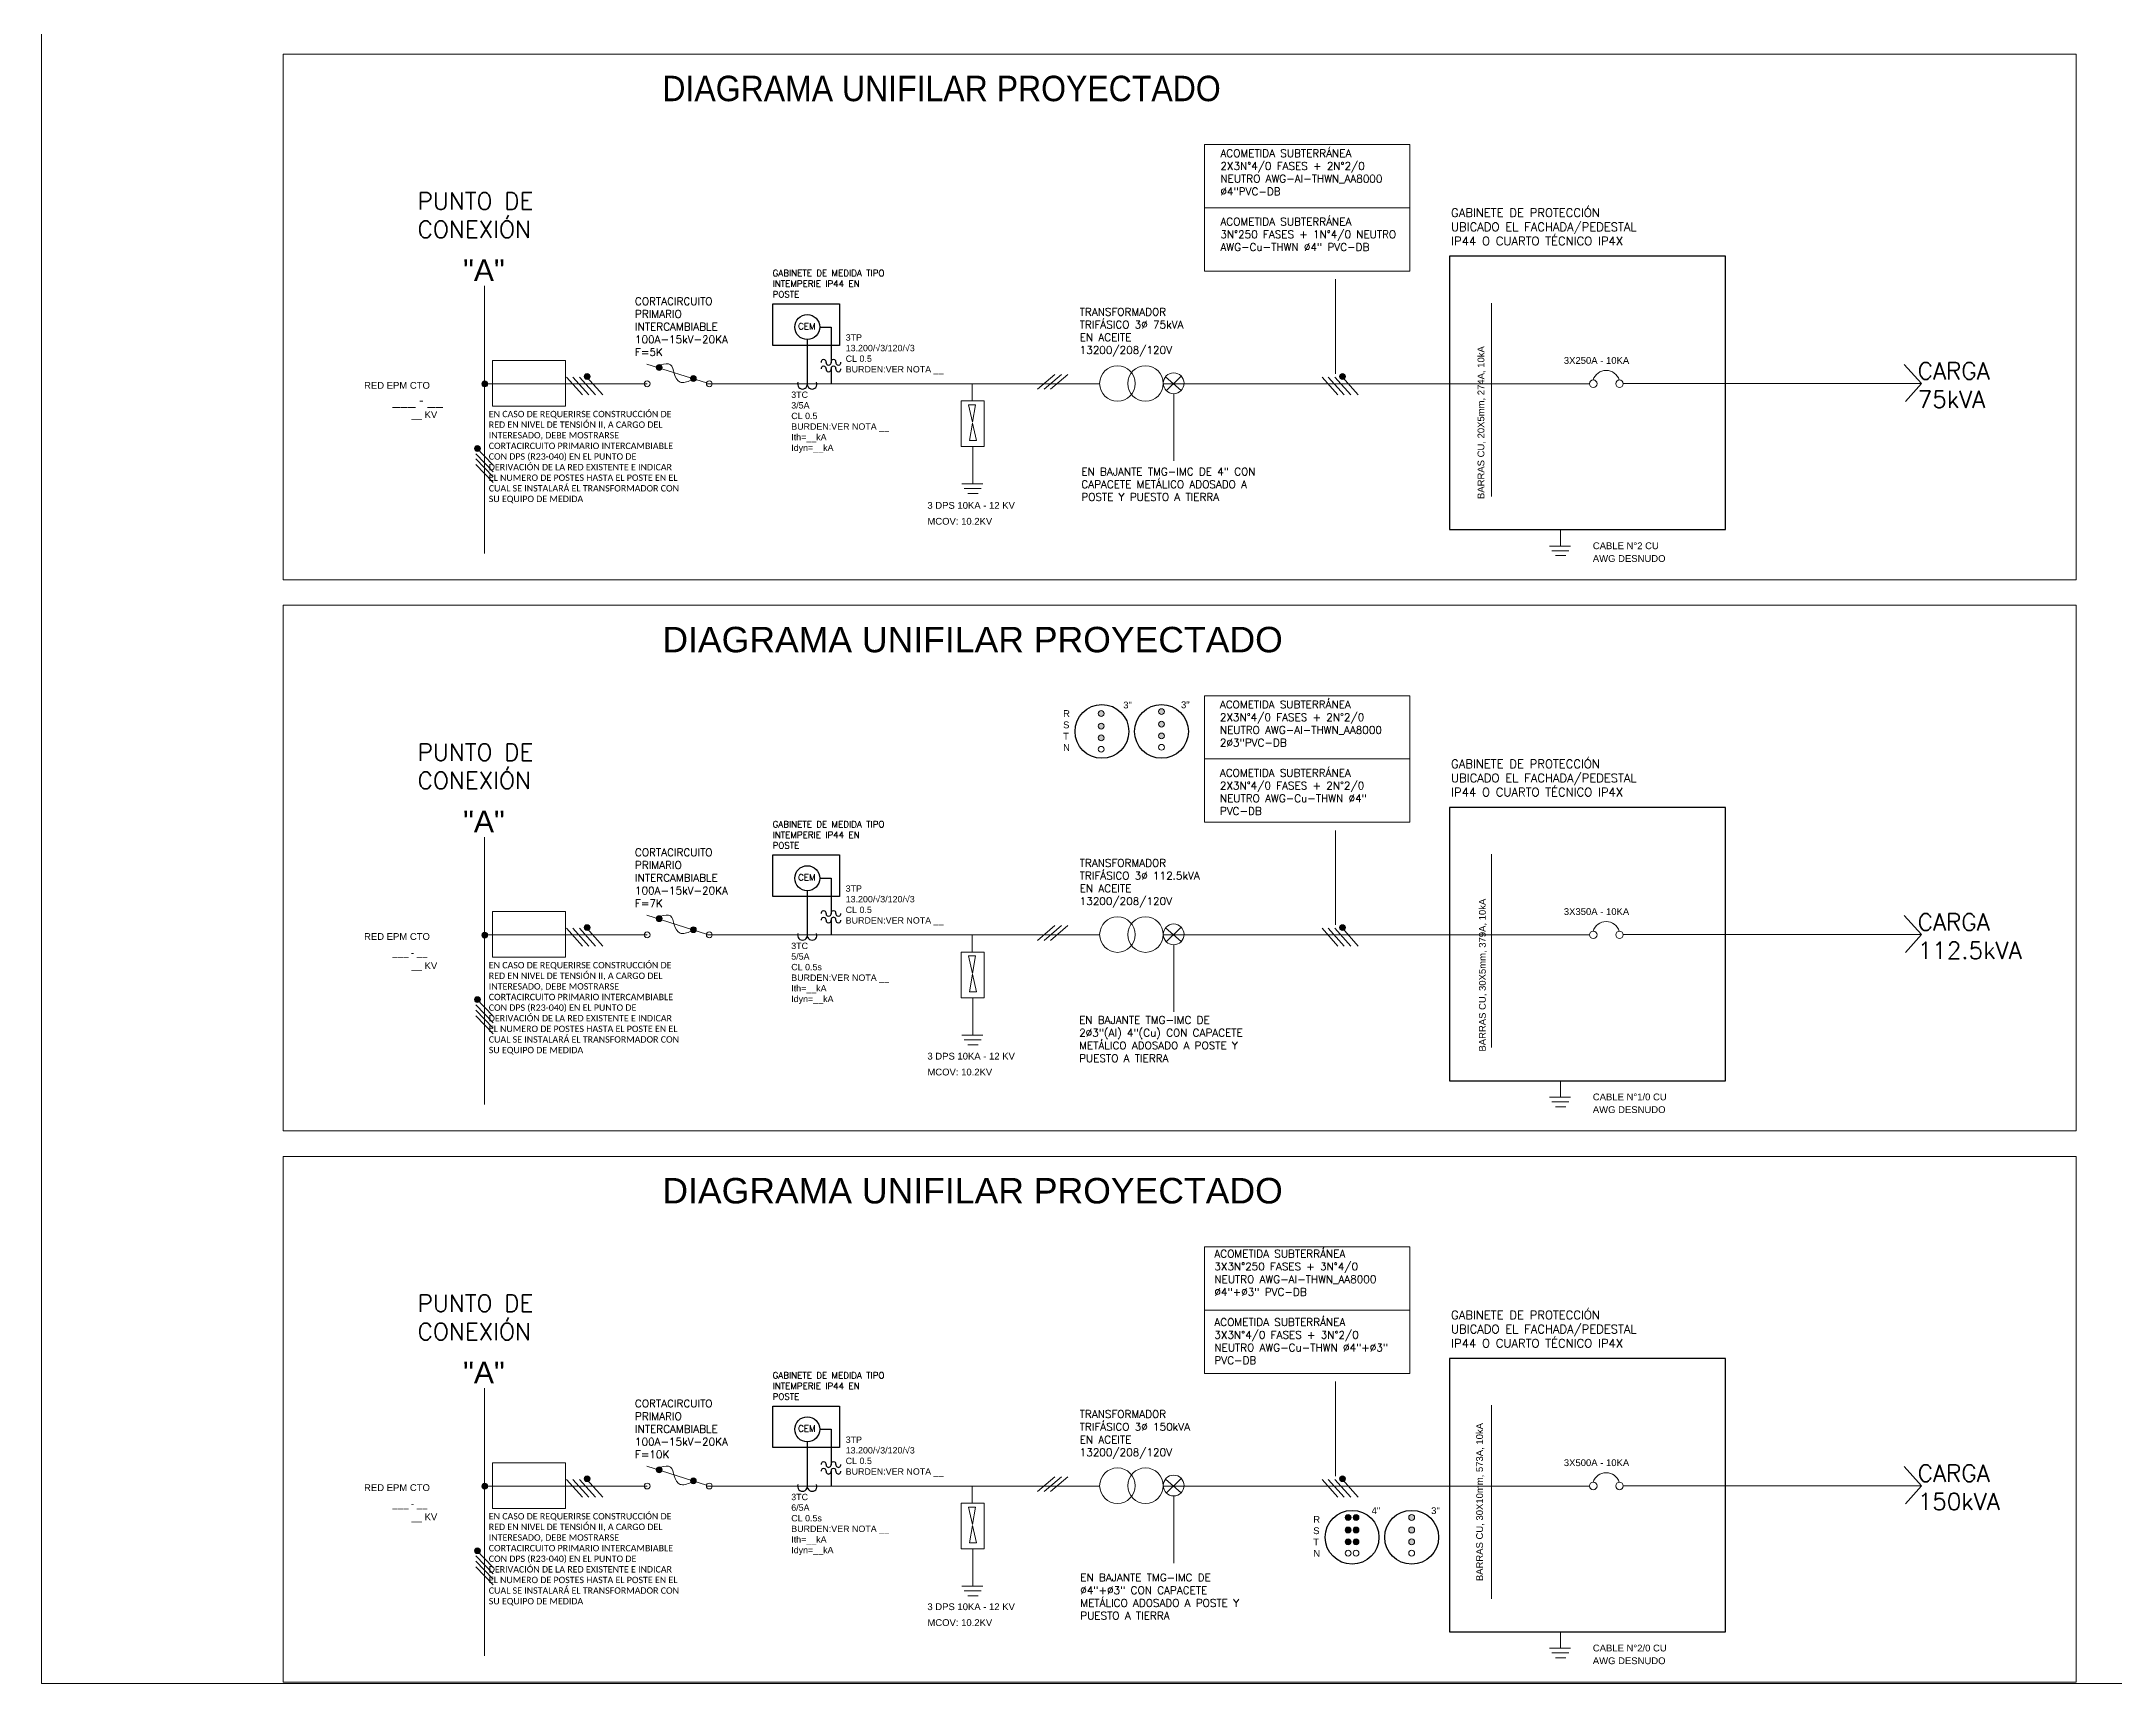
# Model space of a CAD drawing. Header units: millimetres. Extents: x 168 to 394, y 129 to 255.
# Drawn here: x 167.52 to 191.95, y 128.97 to 148.32 of the extents above; entities that cross this region are included whole.
import ezdxf

# ---------------------------------------------------------------- set-up
doc = ezdxf.new("R2010")
doc.units = ezdxf.units.MM
for name, color, linetype, lineweight in [('Equipos', 20, 'Continuous', 13), ('Esquemas', 7, 'Continuous', 13), ('Gabinete', 21, 'Continuous', 25), ('Gabinete de medida', 4, 'Continuous', 25), ('Redes', 3, 'Continuous', 25), ('textos', 7, 'Continuous', 13), ('Trafo', 40, 'Continuous', 13), ('Tubo Bajante', 5, 'Continuous', 25)]:
    doc.layers.add(name, color=color, linetype=linetype, lineweight=lineweight)
doc.layers.add('Medidor', color=210, linetype='Continuous')
doc.layers.add('Viewports', color=7, linetype='Continuous', plot=False)
doc.styles.add('0.08', font='', dxfattribs={"height": 0.08})
doc.styles.add('0.3', font='', dxfattribs={"height": 0.3})
doc.styles.add('RomanS', font='romans.shx')
doc.styles.get("Standard").update_dxf_attribs({"font": '', "height": 0.1})
doc.styles.get('0.08').set_extended_font_data('@Arial Unicode MS')
doc.styles.get('0.3').set_extended_font_data('@Arial Unicode MS')
doc.styles.get('Standard').set_extended_font_data('@Arial Unicode MS')

msp = doc.modelspace()

# ---------------------------------------------------------------- hatches: boundary and pattern name
at = {"lineweight": 0}
h = msp.add_hatch(color=256, dxfattribs=at)
h.dxf.hatch_style = 1
h.paths.add_polyline_path([(174.83785, 144.47967, 1), (174.76929, 144.47967, 1)])
h = msp.add_hatch(color=256, dxfattribs=at)
h.dxf.hatch_style = 1
h.paths.add_polyline_path([(175.24155, 144.34951, 1), (175.17299, 144.34951, 1)])
h = msp.add_hatch(color=256, dxfattribs=at)
h.dxf.hatch_style = 1
h.paths.add_polyline_path([(174.83785, 137.98538, 1), (174.76929, 137.98538, 1)])
h = msp.add_hatch(color=256, dxfattribs=at)
h.dxf.hatch_style = 1
h.paths.add_polyline_path([(175.24155, 137.85522, 1), (175.17299, 137.85522, 1)])
h = msp.add_hatch(color=256, dxfattribs=at)
h.dxf.hatch_style = 1
h.paths.add_polyline_path([(174.83785, 131.49109, 1), (174.76929, 131.49109, 1)])
h = msp.add_hatch(color=256, dxfattribs=at)
h.dxf.hatch_style = 1
h.paths.add_polyline_path([(175.24155, 131.36093, 1), (175.17299, 131.36093, 1)])
at = {"layer": 'Redes', "lineweight": 0}
h = msp.add_hatch(color=256, dxfattribs=at)
h.dxf.hatch_style = 1
h.paths.add_polyline_path([(173.98893, 144.37416, 1), (173.92037, 144.37416, 1)])
h = msp.add_hatch(color=256, dxfattribs=at)
h.dxf.hatch_style = 1
h.paths.add_polyline_path([(182.89064, 144.37416, 1), (182.82208, 144.37416, 1)])
h = msp.add_hatch(color=256, dxfattribs=at)
h.dxf.hatch_style = 1
h.paths.add_polyline_path([(172.78272, 144.28602, 1), (172.71416, 144.28602, 1)])
h = msp.add_hatch(color=256, dxfattribs=at)
h.dxf.hatch_style = 1
h.paths.add_polyline_path([(172.6966, 143.52557, 1), (172.62804, 143.52557, 1)])
at = {"layer": 'Redes'}
h = msp.add_hatch(color=256, dxfattribs=at)
h.dxf.hatch_style = 1
h.paths.add_polyline_path([(179.97852, 140.40219, 1), (180.04708, 140.40219, 1)])
h.paths.add_polyline_path([(180.04708, 140.25436, 1), (179.97852, 140.25436, 1)])
h.paths.add_polyline_path([(179.97852, 140.11537, 1), (180.04708, 140.11537, 1)])
h = msp.add_hatch(color=256, dxfattribs=at)
h.dxf.hatch_style = 1
h.paths.add_polyline_path([(180.68946, 140.42529, 1), (180.75802, 140.42529, 1)])
h.paths.add_polyline_path([(180.75802, 140.27747, 1), (180.68946, 140.27747, 1)])
h.paths.add_polyline_path([(180.68946, 140.13848, 1), (180.75802, 140.13848, 1)])
at = {"layer": 'Redes', "lineweight": 0}
h = msp.add_hatch(color=256, dxfattribs=at)
h.dxf.hatch_style = 1
h.paths.add_polyline_path([(172.78272, 137.79172, 1), (172.71416, 137.79172, 1)])
h = msp.add_hatch(color=256, dxfattribs=at)
h.dxf.hatch_style = 1
h.paths.add_polyline_path([(173.98893, 137.87987, 1), (173.92037, 137.87987, 1)])
h = msp.add_hatch(color=256, dxfattribs=at)
h.dxf.hatch_style = 1
h.paths.add_polyline_path([(182.89064, 137.87987, 1), (182.82208, 137.87987, 1)])
h = msp.add_hatch(color=256, dxfattribs=at)
h.dxf.hatch_style = 1
h.paths.add_polyline_path([(172.6966, 137.03128, 1), (172.62804, 137.03128, 1)])
h = msp.add_hatch(color=256, dxfattribs=at)
h.dxf.hatch_style = 1
h.paths.add_polyline_path([(172.78272, 131.29743, 1), (172.71416, 131.29743, 1)])
h = msp.add_hatch(color=256, dxfattribs=at)
h.dxf.hatch_style = 1
h.paths.add_polyline_path([(173.98893, 131.38558, 1), (173.92037, 131.38558, 1)])
h = msp.add_hatch(color=256, dxfattribs=at)
h.dxf.hatch_style = 1
h.paths.add_polyline_path([(182.89064, 131.38558, 1), (182.82208, 131.38558, 1)])
at = {"layer": 'Redes'}
h = msp.add_hatch(color=256, dxfattribs=at)
h.dxf.hatch_style = 1
h.paths.add_polyline_path([(182.98165, 130.92922, 1), (183.05022, 130.92922, 1)])
h.paths.add_polyline_path([(182.95684, 130.92922, 1), (182.88828, 130.92922, 1)])
h = msp.add_hatch(color=256, dxfattribs=at)
h.dxf.hatch_style = 1
h.paths.add_polyline_path([(183.63748, 130.92922, 1), (183.70605, 130.92922, 1)])
h.paths.add_polyline_path([(183.70605, 130.7814, 1), (183.63748, 130.7814, 1)])
h.paths.add_polyline_path([(183.63748, 130.64241, 1), (183.70605, 130.64241, 1)])
h = msp.add_hatch(color=256, dxfattribs=at)
h.dxf.hatch_style = 1
h.paths.add_polyline_path([(182.98165, 130.7814, 1), (183.05022, 130.7814, 1)])
h.paths.add_polyline_path([(182.95684, 130.7814, 1), (182.88828, 130.7814, 1)])
at = {"layer": 'Redes', "lineweight": 0}
h = msp.add_hatch(color=256, dxfattribs=at)
h.dxf.hatch_style = 1
h.paths.add_polyline_path([(172.6966, 130.53699, 1), (172.62804, 130.53699, 1)])
at = {"layer": 'Redes'}
h = msp.add_hatch(color=256, dxfattribs=at)
h.dxf.hatch_style = 1
h.paths.add_polyline_path([(182.98165, 130.64241, 1), (183.05022, 130.64241, 1)])
h.paths.add_polyline_path([(182.95684, 130.64241, 1), (182.88828, 130.64241, 1)])

# ---------------------------------------------------------------- linework, layer by layer
at = {"lineweight": 0}
for p, q in [((174.65819, 144.52037), (175.36221, 144.29821)), ((178.49278, 144.2913), (178.49278, 144.08657)), ((178.36401, 144.08657), (178.63349, 144.08657)), ((178.36401, 143.54832), (178.36401, 144.08657)), ((178.45052, 144.04031), (178.53123, 144.04031)), ((178.49669, 143.83458), (178.45052, 144.04031)), ((178.53123, 144.04031), (178.49669, 143.83458)), ((178.63349, 144.08657), (178.63349, 143.54832)), ((178.46142, 143.61798), (178.49595, 143.82371)), ((178.49595, 143.82371), (178.54212, 143.61798)), ((178.63349, 143.54832), (178.36401, 143.54832)), ((178.54212, 143.61798), (178.46142, 143.61798)), ((178.49875, 143.54832), (178.49875, 143.11284)), ((178.37069, 143.10773), (178.6188, 143.10773)), ((178.3994, 143.05267), (178.59812, 143.05267)), ((178.44305, 142.99417), (178.56472, 142.99417)), ((174.65819, 138.02608), (175.36221, 137.80392)), ((178.49278, 137.79701), (178.49278, 137.59228)), ((178.36401, 137.59228), (178.63349, 137.59228)), ((178.36401, 137.05403), (178.36401, 137.59228)), ((178.45052, 137.54601), (178.53123, 137.54601)), ((178.49669, 137.34029), (178.45052, 137.54601)), ((178.53123, 137.54601), (178.49669, 137.34029)), ((178.63349, 137.59228), (178.63349, 137.05403)), ((178.46142, 137.12369), (178.49595, 137.32942)), ((178.49595, 137.32942), (178.54212, 137.12369)), ((178.63349, 137.05403), (178.36401, 137.05403)), ((178.54212, 137.12369), (178.46142, 137.12369)), ((178.49875, 137.05403), (178.49875, 136.61855)), ((178.37069, 136.61344), (178.6188, 136.61344)), ((178.3994, 136.55837), (178.59812, 136.55837)), ((178.44305, 136.49988), (178.56472, 136.49988)), ((174.65819, 131.53179), (175.36221, 131.30963)), ((178.49278, 131.30272), (178.49278, 131.09799)), ((178.36401, 131.09799), (178.63349, 131.09799)), ((178.36401, 130.55974), (178.36401, 131.09799)), ((178.45052, 131.05172), (178.53123, 131.05172)), ((178.49669, 130.84599), (178.45052, 131.05172)), ((178.53123, 131.05172), (178.49669, 130.84599)), ((178.63349, 131.09799), (178.63349, 130.55974)), ((178.46142, 130.6294), (178.49595, 130.83513)), ((178.49595, 130.83513), (178.54212, 130.6294)), ((178.63349, 130.55974), (178.36401, 130.55974)), ((178.54212, 130.6294), (178.46142, 130.6294)), ((178.49875, 130.55974), (178.49875, 130.12426)), ((178.37069, 130.11914), (178.6188, 130.11914)), ((178.3994, 130.06408), (178.59812, 130.06408)), ((178.44305, 130.00559), (178.56472, 130.00559))]:
    msp.add_line(p, q, dxfattribs=at)
for centre in [(174.80357, 144.47967), (175.20727, 144.34951), (174.66175, 144.28837), (175.39466, 144.28837), (174.66175, 137.79408), (174.80357, 137.98538), (175.20727, 137.85522), (175.39466, 137.79408), (174.80357, 131.49109), (174.66175, 131.29979), (175.20727, 131.36093), (175.39466, 131.29979)]:
    msp.add_circle(centre, 0.03428, dxfattribs=at)
for points in [[(174.819, 144.51042), (174.93845, 144.51227), (174.9803, 144.40827), (175.05136, 144.30816), (175.17785, 144.32921)], [(174.819, 138.01613), (174.93845, 138.01798), (174.9803, 137.91398), (175.05136, 137.81387), (175.17785, 137.83492)], [(174.819, 131.52183), (174.93845, 131.52369), (174.9803, 131.41968), (175.05136, 131.31958), (175.17785, 131.34063)]]:
    msp.add_spline(points, degree=3, dxfattribs=at)
at = {"layer": 'Equipos', "lineweight": 0}
for p, q in [((185.42403, 142.56948), (185.42403, 142.38159)), ((185.29597, 142.37648), (185.54409, 142.37648)), ((185.32468, 142.32142), (185.52341, 142.32142)), ((185.36833, 142.26292), (185.49, 142.26292)), ((185.29597, 135.88219), (185.54409, 135.88219)), ((185.42403, 136.07519), (185.42403, 135.8873)), ((185.32468, 135.82713), (185.52341, 135.82713)), ((185.36833, 135.76863), (185.49, 135.76863)), ((185.42403, 129.5809), (185.42403, 129.39301)), ((185.29597, 129.3879), (185.54409, 129.3879)), ((185.32468, 129.33284), (185.52341, 129.33284)), ((185.36833, 129.27434), (185.49, 129.27434))]:
    msp.add_line(p, q, dxfattribs=at)
for centre in [(185.81208, 144.28902), (186.12129, 144.28902), (185.81208, 137.79473), (186.12129, 137.79473), (185.81208, 131.30044), (186.12129, 131.30044)]:
    msp.add_circle(centre, 0.04409, dxfattribs=at)
for centre in [(185.96383, 144.28281), (185.96383, 137.78852), (185.96383, 131.29423)]:
    msp.add_arc(centre, 0.16241, 18.094384, 161.908773, dxfattribs=at)
at = {"layer": 'Esquemas'}
msp.add_lwpolyline([(167.52449, 169.19199), (212.55084, 169.19199), (212.55084, 128.97229), (167.52449, 128.97229)], close=True, dxfattribs=at)
at = {"layer": 'Esquemas', "lineweight": 0}
for points in [[(170.37183, 141.97755), (170.37183, 148.17184), (191.50429, 148.17184), (191.50429, 141.97755)], [(170.37183, 135.48326), (170.37183, 141.67755), (191.50429, 141.67755), (191.50429, 135.48326)], [(170.37183, 128.98897), (170.37183, 135.18326), (191.50429, 135.18326), (191.50429, 128.98897)]]:
    msp.add_lwpolyline(points, close=True, dxfattribs=at)
at = {"layer": 'Gabinete'}
for points in [[(184.11762, 142.56948), (187.37081, 142.56948), (187.37081, 145.79004), (184.11762, 145.79004)], [(184.11762, 136.07519), (187.37081, 136.07519), (187.37081, 139.29575), (184.11762, 139.29575)], [(184.11762, 129.5809), (187.37081, 129.5809), (187.37081, 132.80146), (184.11762, 132.80146)]]:
    msp.add_lwpolyline(points, close=True, dxfattribs=at)
at = {"layer": 'Gabinete de medida', "ltscale": 0.07}
for p, q in [((176.6967, 144.95635), (176.82903, 144.95635)), ((176.82903, 144.95635), (176.82903, 144.53332)), ((176.54958, 144.80923), (176.54958, 144.27411)), ((176.82903, 144.46939), (176.82903, 144.28837)), ((176.54958, 138.31493), (176.54958, 137.77982)), ((176.6967, 138.46206), (176.82903, 138.46206)), ((176.82903, 138.46206), (176.82903, 138.03903)), ((176.82903, 137.9751), (176.82903, 137.79408)), ((176.6967, 131.96777), (176.82903, 131.96777)), ((176.82903, 131.96777), (176.82903, 131.54474)), ((176.54958, 131.82064), (176.54958, 131.28553)), ((176.82903, 131.48081), (176.82903, 131.29979))]:
    msp.add_line(p, q, dxfattribs=at)
at = {"layer": 'Gabinete de medida', "ltscale": 2}
for points in [[(176.14271, 144.7409), (176.14271, 145.23049), (176.93014, 145.23049), (176.93014, 144.7409)], [(176.14271, 138.2466), (176.14271, 138.7362), (176.93014, 138.7362), (176.93014, 138.2466)], [(176.14271, 131.75231), (176.14271, 132.24191), (176.93014, 132.24191), (176.93014, 131.75231)]]:
    msp.add_lwpolyline(points, close=True, dxfattribs=at)
at = {"layer": 'Gabinete de medida', "ltscale": 0.07}
for centre, radius, start, end in [((176.74198, 144.54418), 0.02924, 353.151167, 187.030443), ((176.74198, 144.46595), 0.02924, 353.151167, 187.030443), ((176.80005, 144.5372), 0.02924, 173.151167, 7.030443), ((176.80005, 144.45898), 0.02924, 173.151167, 7.030443), ((176.85809, 144.54436), 0.02924, 353.151167, 187.030443), ((176.85809, 144.46614), 0.02924, 353.151167, 187.030443), ((176.91615, 144.53739), 0.02924, 173.151167, 7.030443), ((176.91615, 144.45916), 0.02924, 173.151167, 7.030443), ((176.49279, 144.28351), 0.05737, 157.311916, 351.191192), ((176.60617, 144.28351), 0.05737, 188.808808, 22.688084), ((176.74198, 138.04988), 0.02924, 353.151167, 187.030443), ((176.80005, 138.04291), 0.02924, 173.151167, 7.030443), ((176.85809, 138.05007), 0.02924, 353.151167, 187.030443), ((176.91615, 138.04309), 0.02924, 173.151167, 7.030443), ((176.49279, 137.78922), 0.05737, 157.311916, 351.191192), ((176.60617, 137.78922), 0.05737, 188.808808, 22.688084), ((176.74198, 137.97166), 0.02924, 353.151167, 187.030443), ((176.80005, 137.96469), 0.02924, 173.151167, 7.030443), ((176.85809, 137.97185), 0.02924, 353.151167, 187.030443), ((176.91615, 137.96487), 0.02924, 173.151167, 7.030443), ((176.74198, 131.55559), 0.02924, 353.151167, 187.030443), ((176.74198, 131.47737), 0.02924, 353.151167, 187.030443), ((176.80005, 131.54862), 0.02924, 173.151167, 7.030443), ((176.80005, 131.4704), 0.02924, 173.151167, 7.030443), ((176.85809, 131.55578), 0.02924, 353.151167, 187.030443), ((176.85809, 131.47756), 0.02924, 353.151167, 187.030443), ((176.91615, 131.5488), 0.02924, 173.151167, 7.030443), ((176.91615, 131.47058), 0.02924, 173.151167, 7.030443), ((176.49279, 131.29493), 0.05737, 157.311916, 351.191192), ((176.60617, 131.29493), 0.05737, 188.808808, 22.688084)]:
    msp.add_arc(centre, radius, start, end, dxfattribs=at)
at = {"layer": 'Medidor'}
for centre in [(176.54958, 144.95635), (176.54958, 138.46206), (176.54958, 131.96777)]:
    msp.add_circle(centre, 0.14712, dxfattribs=at)
at = {"layer": 'Redes', "lineweight": 0}
for p, q in [((172.74557, 145.44096), (172.74557, 142.28807)), ((179.46743, 144.39771), (179.26204, 144.22337)), ((179.54446, 144.39771), (179.33907, 144.22337)), ((179.62148, 144.39771), (179.4161, 144.22337)), ((189.4744, 144.5164), (189.67905, 144.29238)), ((172.78173, 144.28837), (174.66175, 144.28837)), ((173.71355, 144.36711), (173.90145, 144.15602)), ((173.78637, 144.36711), (173.97427, 144.15602)), ((173.86622, 144.36711), (174.05412, 144.15602)), ((173.95313, 144.36711), (174.14103, 144.15602)), ((175.36038, 144.28837), (176.99077, 144.28837)), ((176.99077, 144.28837), (179.9948, 144.28837)), ((180.74384, 144.28837), (185.76663, 144.28837)), ((182.61526, 144.36711), (182.80316, 144.15602)), ((182.68808, 144.36711), (182.87598, 144.15602)), ((182.76793, 144.36711), (182.95583, 144.15602)), ((182.85484, 144.36711), (183.04274, 144.15602)), ((186.16538, 144.29238), (189.67905, 144.29238)), ((189.67905, 144.29238), (189.49031, 144.07987)), ((172.64465, 143.54149), (172.84823, 143.3296)), ((172.64465, 143.46391), (172.84823, 143.25202)), ((172.64465, 143.40262), (172.84823, 143.19073)), ((172.64465, 143.33533), (172.84823, 143.12344)), ((172.74557, 138.94667), (172.74557, 135.79378)), ((172.78173, 137.79408), (174.66175, 137.79408)), ((173.71355, 137.87282), (173.90145, 137.66173)), ((173.78637, 137.87282), (173.97427, 137.66173)), ((173.86622, 137.87282), (174.05412, 137.66173)), ((173.95313, 137.87282), (174.14103, 137.66173)), ((175.36038, 137.79408), (176.99077, 137.79408)), ((176.99077, 137.79408), (179.9948, 137.79408)), ((179.46743, 137.90342), (179.26204, 137.72908)), ((179.54446, 137.90342), (179.33907, 137.72908)), ((179.62148, 137.90342), (179.4161, 137.72908)), ((180.74384, 137.79408), (185.76663, 137.79408)), ((182.61526, 137.87282), (182.80316, 137.66173)), ((182.68808, 137.87282), (182.87598, 137.66173)), ((182.76793, 137.87282), (182.95583, 137.66173)), ((182.85484, 137.87282), (183.04274, 137.66173)), ((186.16538, 137.79809), (189.67905, 137.79809)), ((189.4744, 138.02211), (189.67905, 137.79809)), ((189.67905, 137.79809), (189.49031, 137.58558)), ((172.64465, 137.0472), (172.84823, 136.83531)), ((172.64465, 136.96961), (172.84823, 136.75773)), ((172.64465, 136.90833), (172.84823, 136.69644)), ((172.64465, 136.84104), (172.84823, 136.62915)), ((172.74557, 132.45238), (172.74557, 129.29949)), ((189.4744, 131.52781), (189.67905, 131.3038)), ((172.78173, 131.29979), (174.66175, 131.29979)), ((173.71355, 131.37853), (173.90145, 131.16744)), ((173.78637, 131.37853), (173.97427, 131.16744)), ((173.86622, 131.37853), (174.05412, 131.16744)), ((173.95313, 131.37853), (174.14103, 131.16744)), ((175.36038, 131.29979), (176.99077, 131.29979)), ((176.99077, 131.29979), (179.9948, 131.29979)), ((179.46743, 131.40913), (179.26204, 131.23479)), ((179.54446, 131.40913), (179.33907, 131.23479)), ((179.62148, 131.40913), (179.4161, 131.23479)), ((180.74384, 131.29979), (185.76663, 131.29979)), ((182.61526, 131.37853), (182.80316, 131.16744)), ((182.68808, 131.37853), (182.87598, 131.16744)), ((182.76793, 131.37853), (182.95583, 131.16744)), ((182.85484, 131.37853), (183.04274, 131.16744)), ((186.16538, 131.3038), (189.67905, 131.3038)), ((189.67905, 131.3038), (189.49031, 131.09129)), ((172.64465, 130.55291), (172.84823, 130.34102)), ((172.64465, 130.47532), (172.84823, 130.26344)), ((172.64465, 130.41404), (172.84823, 130.20215)), ((172.64465, 130.34675), (172.84823, 130.13486))]:
    msp.add_line(p, q, dxfattribs=at)
for centre in [(173.95465, 144.37416), (182.85636, 144.37416), (172.74844, 144.28602), (172.66232, 143.52557), (180.0128, 140.40219), (180.0128, 140.25436), (180.72374, 140.42529), (180.72374, 140.27747), (180.0128, 140.11537), (180.0128, 139.98147), (180.72374, 140.13848), (180.72374, 140.00457), (172.74844, 137.79172), (173.95465, 137.87987), (182.85636, 137.87987), (172.66232, 137.03128), (172.74844, 131.29743), (173.95465, 131.38558), (182.85636, 131.38558), (182.92256, 130.92922), (183.01594, 130.92922), (183.67176, 130.92922), (182.92256, 130.7814), (183.01594, 130.7814), (183.67176, 130.7814), (172.66232, 130.53699), (182.92256, 130.64241), (182.92256, 130.50851), (183.01594, 130.64241), (183.01594, 130.50851), (183.67176, 130.64241), (183.67176, 130.50851)]:
    msp.add_circle(centre, 0.03428, dxfattribs=at)
at = {"layer": 'textos', "lineweight": 0}
for p, q in [((182.77452, 144.40519), (182.77452, 145.51891)), ((184.61414, 145.23969), (184.61414, 142.96054)), ((180.86978, 144.17135), (180.86978, 143.38096)), ((182.77452, 137.9109), (182.77452, 139.02462)), ((184.61414, 138.7454), (184.61414, 136.46625)), ((180.86978, 137.67706), (180.86978, 136.88667)), ((182.77452, 131.41661), (182.77452, 132.53033)), ((184.61414, 132.25111), (184.61414, 129.97196)), ((180.86978, 131.18277), (180.86978, 130.39238))]:
    msp.add_line(p, q, dxfattribs=at)
at = {"layer": 'textos'}
for points in [[(181.2321, 147.10644), (183.64994, 147.10644), (183.64994, 146.361), (181.2321, 146.361)], [(181.2321, 146.361), (183.64994, 146.361), (183.64994, 145.61555), (181.2321, 145.61555)], [(172.83859, 144.56261), (173.6997, 144.56261), (173.6997, 144.02431), (172.83859, 144.02431)], [(181.2321, 140.61215), (183.64994, 140.61215), (183.64994, 139.86671), (181.2321, 139.86671)], [(181.2321, 139.86671), (183.64994, 139.86671), (183.64994, 139.12126), (181.2321, 139.12126)], [(172.83859, 138.06832), (173.6997, 138.06832), (173.6997, 137.53002), (172.83859, 137.53002)], [(172.83859, 131.57403), (173.6997, 131.57403), (173.6997, 131.03573), (172.83859, 131.03573)]]:
    msp.add_lwpolyline(points, close=True, dxfattribs=at)
at = {"layer": 'textos', "lineweight": 0}
for points in [[(181.2321, 134.11786), (183.64994, 134.11786), (183.64994, 133.37242), (181.2321, 133.37242)], [(181.2321, 133.37242), (183.64994, 133.37242), (183.64994, 132.62697), (181.2321, 132.62697)]]:
    msp.add_lwpolyline(points, close=True, dxfattribs=at)
at = {"layer": 'Trafo', "lineweight": 0}
for centre in [(180.20416, 144.29188), (180.53448, 144.29188), (180.20416, 137.79759), (180.53448, 137.79759), (180.20416, 131.3033), (180.53448, 131.3033)]:
    msp.add_circle(centre, 0.20939, dxfattribs=at)
at = {"layer": 'Tubo Bajante', "lineweight": 0}
for p, q in [((180.77218, 144.37072), (180.9558, 144.20868)), ((180.77778, 144.20581), (180.95419, 144.37798)), ((180.77218, 137.87643), (180.9558, 137.71439)), ((180.77778, 137.71152), (180.95419, 137.88368)), ((180.77218, 131.38214), (180.9558, 131.2201)), ((180.77778, 131.21723), (180.95419, 131.38939))]:
    msp.add_line(p, q, dxfattribs=at)
for centre in [(180.867, 144.29413), (180.867, 137.79984), (180.867, 131.30555)]:
    msp.add_circle(centre, 0.12254, dxfattribs=at)
at = {"layer": 'Viewports'}
for centre in [(180.02122, 140.19163), (180.72374, 140.19163), (182.96925, 130.69557), (183.67176, 130.69557)]:
    msp.add_circle(centre, 0.31701, dxfattribs=at)

# ---------------------------------------------------------------- texts
at = {"layer": 'textos', "lineweight": 0, "style": '0.3', "width": 0.9}
msp.add_text('DIAGRAMA UNIFILAR PROYECTADO', height=0.3, dxfattribs=at).set_placement((174.84161, 147.61814))
at = {"layer": 'textos', "lineweight": 0}
for s, height, p in [('"A"', 0.255014, (172.49347, 145.49766)), ('___ - __', 0.115222, (171.66241, 144.03794)), ('"A"', 0.255014, (172.49347, 139.00337)), ('"A"', 0.255014, (172.49347, 132.50908))]:
    msp.add_text(s, height=height, dxfattribs=at).set_placement(p)
at = {"layer": 'textos', "ltscale": 0.07}
for s, height, style, p in [('CEM', 0.075, 'RomanS', (176.44103, 144.92859)), ('3 DPS 10KA - 12 KV', 0.08, '0.08', (177.96479, 142.81504)), ('MCOV: 10.2KV', 0.08, '0.08', (177.96479, 142.62792)), ('CEM', 0.075, 'RomanS', (176.44103, 138.4343)), ('3 DPS 10KA - 12 KV', 0.08, '0.08', (177.96479, 136.3249)), ('MCOV: 10.2KV', 0.08, '0.08', (177.96479, 136.13778)), ('CEM', 0.075, 'RomanS', (176.44103, 131.94001)), ('3 DPS 10KA - 12 KV', 0.08, '0.08', (177.96479, 129.83744)), ('MCOV: 10.2KV', 0.08, '0.08', (177.96479, 129.65032))]:
    msp.add_text(s, height=height, dxfattribs=dict(at, style=style)).set_placement(p)
at = {"layer": 'textos', "lineweight": 0}
for s, height, style, p in [('3X250A - 10KA', 0.08, '0.08', (185.4648, 144.52297)), ('RED EPM CTO', 0.08, '0.08', (171.32616, 144.22942)), ('__ KV', 0.08, '0.08', (171.88423, 143.88465)), ('AWG DESNUDO', 0.08, '0.08', (185.80639, 142.18914)), ('CABLE N°2 CU', 0.08, '0.08', (185.80639, 142.33914)), ('DIAGRAMA UNIFILAR PROYECTADO', 0.3, '0.3', (174.84161, 141.12385)), ('3X350A - 10KA', 0.08, '0.08', (185.4648, 138.02868)), ('RED EPM CTO', 0.08, '0.08', (171.32616, 137.73513)), ('___ - __', 0.08, '0.08', (171.66241, 137.54365)), ('__ KV', 0.08, '0.08', (171.88423, 137.39036)), ('CABLE N°1/0 CU', 0.08, '0.08', (185.80639, 135.84485)), ('AWG DESNUDO', 0.08, '0.08', (185.80639, 135.69485)), ('DIAGRAMA UNIFILAR PROYECTADO', 0.3, '0.3', (174.84161, 134.62956)), ('3X500A - 10KA', 0.08, '0.08', (185.4648, 131.53439)), ('RED EPM CTO', 0.08, '0.08', (171.32616, 131.24084)), ('___ - __', 0.08, '0.08', (171.66241, 131.04936)), ('__ KV', 0.08, '0.08', (171.88423, 130.89607)), ('AWG DESNUDO', 0.08, '0.08', (185.80639, 129.20056)), ('CABLE N°2/0 CU', 0.08, '0.08', (185.80639, 129.35056))]:
    msp.add_text(s, height=height, dxfattribs=dict(at, style=style)).set_placement(p)
at = {"layer": 'textos', "attachment_point": 1, "style": 'RomanS'}
for s, insert, char_height, width in [('\\A1;ACOMETIDA SUBTERRÁNEA 2X3N°4/0 FASES + 2N°2/0 NEUTRO AWG-Al-THWN_AA8000 %%C4"PVC-DB ', (181.41774, 147.04947), 0.09, 2.2537303), ('PUNTO DE CONEXIÓN', (171.95704, 146.54126), 0.2, 1.6175683), ('\\A1;GABINETE DE PROTECCIÓN UBICADO EL FACHADA/PEDESTAL IP44 O CUARTO TÉCNICO IP4X', (184.13626, 146.35364), 0.1, 2.5416604), ('\\A1;ACOMETIDA SUBTERRÁNEA \\P3N°250 FASES + 1N°4/0 NEUTRO AWG-Cu-THWN %%C4" PVC-DB ', (181.41774, 146.24384), 0.09, 2.2537303), ('GABINETE DE MEDIDA TIPO INTEMPERIE IP44 EN POSTE', (176.1409, 145.62944), 0.075, 1.4544984), ('CORTACIRCUITO PRIMARIO INTERCAMBIABLE\\P100A-15kV-20KA\\PF=5K', (174.51877, 145.30568), 0.09, 1.6175683), ('\\A1;TRANSFORMADOR\\PTRIFÁSICO 3Ø 75kVA\\PEN ACEITE\\P13200/208/120V', (179.75966, 145.18071), 0.09, 1.6433851), ('{\\f@Arial Unicode MS|b0|i0|c0|p34;\\C0;3TP\\P13.200/\\fArial|b0|i0|c0|p34;\\C256;√\\f@Arial Unicode MS|b0|i0|c0|p34;\\C0;3/120/\\fArial|b0|i0|c0|p34;\\C256;√\\f@Arial Unicode MS|b0|i0|c0|p34;\\C0;3\\PCL 0.5\\PBURDEN:VER NOTA __}', (177.00181, 144.8717), 0.075, 1.4544984), ('\\A1;CARGA\\P75kVA', (189.63516, 144.53945), 0.2, 1.2275313), ('{\\f@Arial Unicode MS|b0|i0|c0|p34;\\C0;3TC\\P3/5A\\PCL 0.5\\PBURDEN:VER NOTA __\\PIth=__kA\\PIdyn=__kA}', (176.36022, 144.19669), 0.075, 1.4544984), ('{\\fCalibri|b0|i0|c0|p34;EN CASO DE REQUERIRSE CONSTRUCCIÓN DE RED EN NIVEL DE TENSIÓN II, A CARGO DEL INTERESADO, DEBE MOSTRARSE CORTACIRCUITO PRIMARIO INTERCAMBIABLE CON DPS (R23-040) EN EL PUNTO DE DERIVACIÓN DE LA RED EXISTENTE E INDICAR EL NUMERO DE POSTES HASTA EL POSTE EN EL CUAL SE INSTALARÁ EL TRANSFORMADOR CON SU EQUIPO DE MEDIDA}', (172.79582, 143.9691), 0.075, 2.2537303), ('\\A1;EN BAJANTE TMG-IMC DE 4" CON CAPACETE METÁLICO ADOSADO A POSTE Y PUESTO A TIERRA', (179.7791, 143.29861), 0.09, 2.2537303), ('\\A1;ACOMETIDA SUBTERRÁNEA 2X3N°4/0 FASES + 2N°2/0 NEUTRO AWG-Al-THWN_AA8000 2%%C3"PVC-DB ', (181.41183, 140.55372), 0.09, 2.2537303), ('PUNTO DE CONEXIÓN', (171.95704, 140.04697), 0.2, 1.6175683), ('\\A1;ACOMETIDA SUBTERRÁNEA \\P2X3N°4/0 FASES + 2N°2/0 NEUTRO AWG-Cu-THWN %%C4" PVC-DB ', (181.41183, 139.74809), 0.09, 2.2537303), ('\\A1;GABINETE DE PROTECCIÓN UBICADO EL FACHADA/PEDESTAL IP44 O CUARTO TÉCNICO IP4X', (184.13626, 139.85935), 0.1, 2.5416604), ('GABINETE DE MEDIDA TIPO INTEMPERIE IP44 EN POSTE', (176.1409, 139.13515), 0.075, 1.4544984), ('CORTACIRCUITO PRIMARIO INTERCAMBIABLE\\P100A-15kV-20KA\\PF=7K', (174.51877, 138.81139), 0.09, 1.6175683), ('\\A1;TRANSFORMADOR\\PTRIFÁSICO 3Ø 112.5kVA\\PEN ACEITE\\P13200/208/120V', (179.75966, 138.68642), 0.09, 1.6433851), ('{\\f@Arial Unicode MS|b0|i0|c0|p34;\\C0;3TP\\P13.200/\\fArial|b0|i0|c0|p34;\\C256;√\\f@Arial Unicode MS|b0|i0|c0|p34;\\C0;3/120/\\fArial|b0|i0|c0|p34;\\C256;√\\f@Arial Unicode MS|b0|i0|c0|p34;\\C0;3\\PCL 0.5\\PBURDEN:VER NOTA __}', (177.00181, 138.37741), 0.075, 1.4544984), ('\\A1;CARGA\\P112.5kVA', (189.63516, 138.04516), 0.2, 1.2275313), ('{\\f@Arial Unicode MS|b0|i0|c0|p34;\\C0;3TC\\P5/5A\\PCL 0.5s\\PBURDEN:VER NOTA __\\PIth=__kA\\PIdyn=__kA}', (176.36022, 137.7024), 0.075, 1.4544984), ('{\\fCalibri|b0|i0|c0|p34;EN CASO DE REQUERIRSE CONSTRUCCIÓN DE RED EN NIVEL DE TENSIÓN II, A CARGO DEL INTERESADO, DEBE MOSTRARSE CORTACIRCUITO PRIMARIO INTERCAMBIABLE CON DPS (R23-040) EN EL PUNTO DE DERIVACIÓN DE LA RED EXISTENTE E INDICAR EL NUMERO DE POSTES HASTA EL POSTE EN EL CUAL SE INSTALARÁ EL TRANSFORMADOR CON SU EQUIPO DE MEDIDA}', (172.79582, 137.47481), 0.075, 2.2537303), ('\\A1;EN BAJANTE TMG-IMC DE 2%%C3"(Al) 4"(Cu) CON CAPACETE METÁLICO ADOSADO A POSTE Y PUESTO A TIERRA', (179.75252, 136.83558), 0.09, 2.2537303), ('\\A1;ACOMETIDA SUBTERRÁNEA 3X3N°250 FASES + 3N°4/0 NEUTRO AWG-Al-THWN_AA8000 %%C4"+%%C3" PVC-DB ', (181.34649, 134.08162), 0.09, 2.2537303), ('PUNTO DE CONEXIÓN', (171.95704, 133.55268), 0.2, 1.6175683), ('\\A1;GABINETE DE PROTECCIÓN UBICADO EL FACHADA/PEDESTAL IP44 O CUARTO TÉCNICO IP4X', (184.13626, 133.36506), 0.1, 2.5416604), ('\\A1;ACOMETIDA SUBTERRÁNEA \\P3X3N°4/0 FASES + 3N°2/0 NEUTRO AWG-Cu-THWN %%C4"+%%C3" PVC-DB ', (181.34649, 133.27599), 0.09, 2.2537303), ('GABINETE DE MEDIDA TIPO INTEMPERIE IP44 EN POSTE', (176.1409, 132.64086), 0.075, 1.4544984), ('CORTACIRCUITO PRIMARIO INTERCAMBIABLE\\P100A-15kV-20KA\\PF=10K', (174.51877, 132.3171), 0.09, 1.6175683), ('\\A1;TRANSFORMADOR\\PTRIFÁSICO 3Ø 150kVA\\PEN ACEITE\\P13200/208/120V', (179.75966, 132.19213), 0.09, 1.6433851), ('{\\f@Arial Unicode MS|b0|i0|c0|p34;\\C0;3TP\\P13.200/\\fArial|b0|i0|c0|p34;\\C256;√\\f@Arial Unicode MS|b0|i0|c0|p34;\\C0;3/120/\\fArial|b0|i0|c0|p34;\\C256;√\\f@Arial Unicode MS|b0|i0|c0|p34;\\C0;3\\PCL 0.5\\PBURDEN:VER NOTA __}', (177.00181, 131.88312), 0.075, 1.4544984), ('\\A1;CARGA\\P150kVA', (189.63516, 131.55087), 0.2, 1.2275313), ('{\\f@Arial Unicode MS|b0|i0|c0|p34;\\C0;3TC\\P6/5A\\PCL 0.5s\\PBURDEN:VER NOTA __\\PIth=__kA\\PIdyn=__kA}', (176.36022, 131.20811), 0.075, 1.4544984), ('{\\fCalibri|b0|i0|c0|p34;EN CASO DE REQUERIRSE CONSTRUCCIÓN DE RED EN NIVEL DE TENSIÓN II, A CARGO DEL INTERESADO, DEBE MOSTRARSE CORTACIRCUITO PRIMARIO INTERCAMBIABLE CON DPS (R23-040) EN EL PUNTO DE DERIVACIÓN DE LA RED EXISTENTE E INDICAR EL NUMERO DE POSTES HASTA EL POSTE EN EL CUAL SE INSTALARÁ EL TRANSFORMADOR CON SU EQUIPO DE MEDIDA}', (172.79582, 130.98051), 0.075, 2.2537303), ('\\A1;EN BAJANTE TMG-IMC DE %%C4"+%%C3" CON CAPACETE METÁLICO ADOSADO A POSTE Y PUESTO A TIERRA', (179.76615, 130.26662), 0.09, 2.2537303)]:
    msp.add_mtext(s, dxfattribs=dict(at, insert=insert, char_height=char_height, width=width))
at = {"layer": 'textos', "insert": (184.44796, 142.9302), "char_height": 0.08, "width": 2.2205288, "attachment_point": 1, "rotation": 90, "style": '0.08'}
msp.add_mtext('BARRAS CU, 20X5mm, 274A, 10kA', dxfattribs=at)
at = {"layer": 'textos', "lineweight": 0, "char_height": 0.08, "attachment_point": 1, "style": '0.08'}
for s, heights, insert in [('\\A1;3"', [0.11803], (180.27264, 140.54271)), ('\\A1;3"', [0.11803], (180.9534, 140.54528)), ('\\A1;R\\PS\\PT\\PN', [0.52969], (179.56379, 140.44227)), ('\\A1;R\\PS\\PT\\PN', [0.52969], (182.51182, 130.94621)), ('\\A1;4"', [0.11803], (183.19968, 131.04921)), ('\\A1;3"', [0.11803], (183.90142, 131.04921))]:
    msp.add_mtext_dynamic_manual_height_columns(s, width=0.08, gutter_width=1.387778780781446e-16, heights=heights, dxfattribs=dict(at, insert=insert))
at = {"layer": 'textos', "lineweight": 0, "char_height": 0.08, "attachment_point": 1, "rotation": 90, "style": '0.08'}
for s, insert, width in [('BARRAS CU, 30X5mm, 379A, 10kA', (184.4646, 136.41926), 2.2205288), ('BARRAS CU, 30X10mm, 573A, 10kA', (184.43188, 130.17883), 2.5351042)]:
    msp.add_mtext(s, dxfattribs=dict(at, insert=insert, width=width))

doc.saveas('drawing.dxf')
